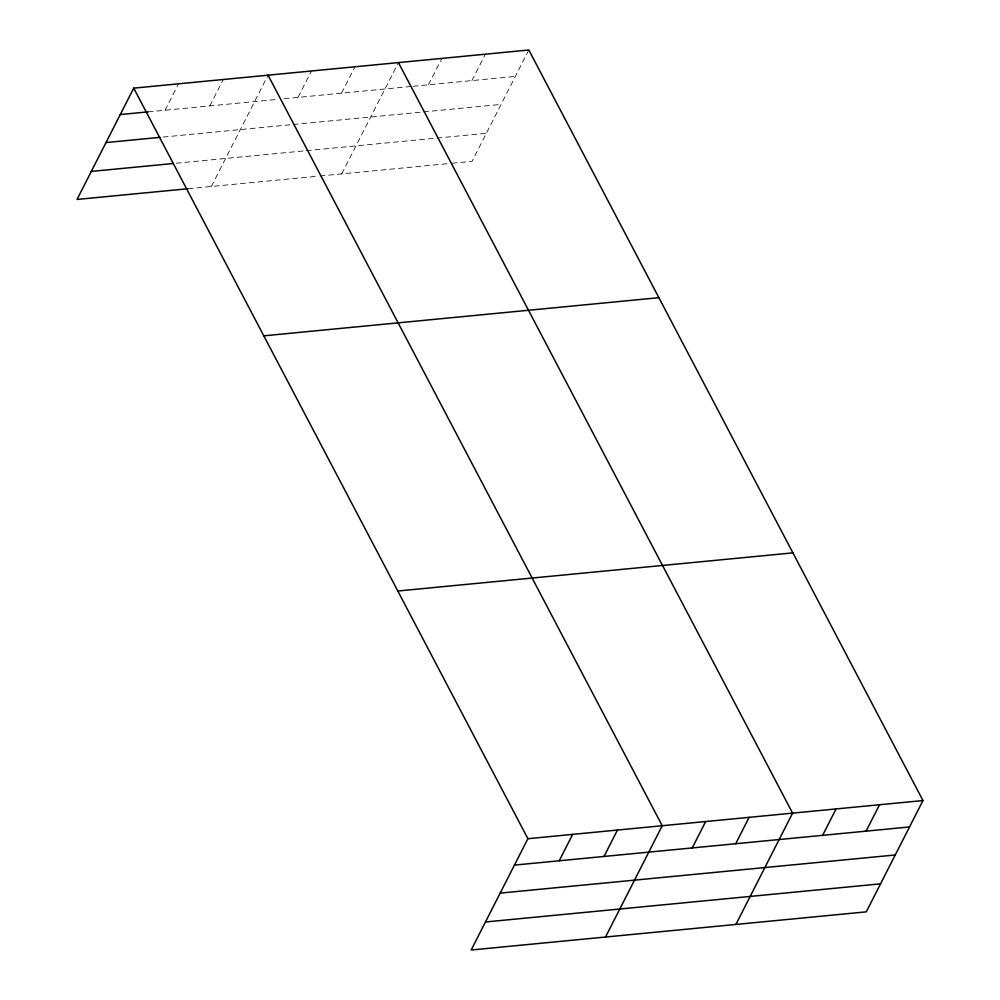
<?xml version="1.0" encoding="UTF-8"?>
<svg xmlns="http://www.w3.org/2000/svg" width="1000" height="1000" viewBox="0 0 1000 1000"><rect width="100%" height="100%" fill="white"/><g stroke="black" fill="none" stroke-linecap="round" stroke-linejoin="round"><path stroke-width="0.75" stroke-dasharray="5 3.75" d="M165.05 110.225L178.5 83.825M209.825 105.9L223.275 79.5M211.35 186.475L268.05 75.175M298.062 97.375L311.512 70.975M341.525 93.188L354.975 66.787M341.725 173.888L398.425 62.587M428.438 84.787L441.887 58.388M471.9 80.6L485.35 54.2M528.812 50L472.1 161.3L450.363 163.4M148.075 111.862L277.887 99.325M284.088 98.725L411.362 86.438M412.912 86.287L515.35 76.4M163.125 137.05L291.55 124.65M293.1 124.5L421.925 112.062M423.475 111.912L501.075 104.412M176.213 163.225L304.775 150.812M306.325 150.662L486.375 133.287M188.188 188.713L318.438 176.137M319.988 175.987L448.812 163.55"/><path stroke-width="1.5" d="M133.725 88.15L527.9 838.7L471.188 950L866.275 911.85L922.975 800.55L528.812 50L133.725 88.15L77.025 199.45L188.188 188.713M559.225 860.775L572.675 834.375M604 856.45L617.45 830.05M605.525 937.025L662.225 825.738L268.05 75.175M692.237 847.938L705.688 821.538M735.7 843.737L749.15 817.337M735.9 924.438L792.6 813.138L398.425 62.587M822.613 835.35L836.062 808.95M866.075 831.15L879.525 804.75M120.275 114.55L148.075 111.862M106 142.562L160.037 137.35M91.3 171.425L173.125 163.525M263.812 335.825L658.888 297.688M397.825 591.013L792.9 552.875M527.9 838.7L922.975 800.55M514.45 865.1L909.525 826.95M500.175 893.112L895.25 854.975M485.462 921.988L880.55 883.838"/></g></svg>
